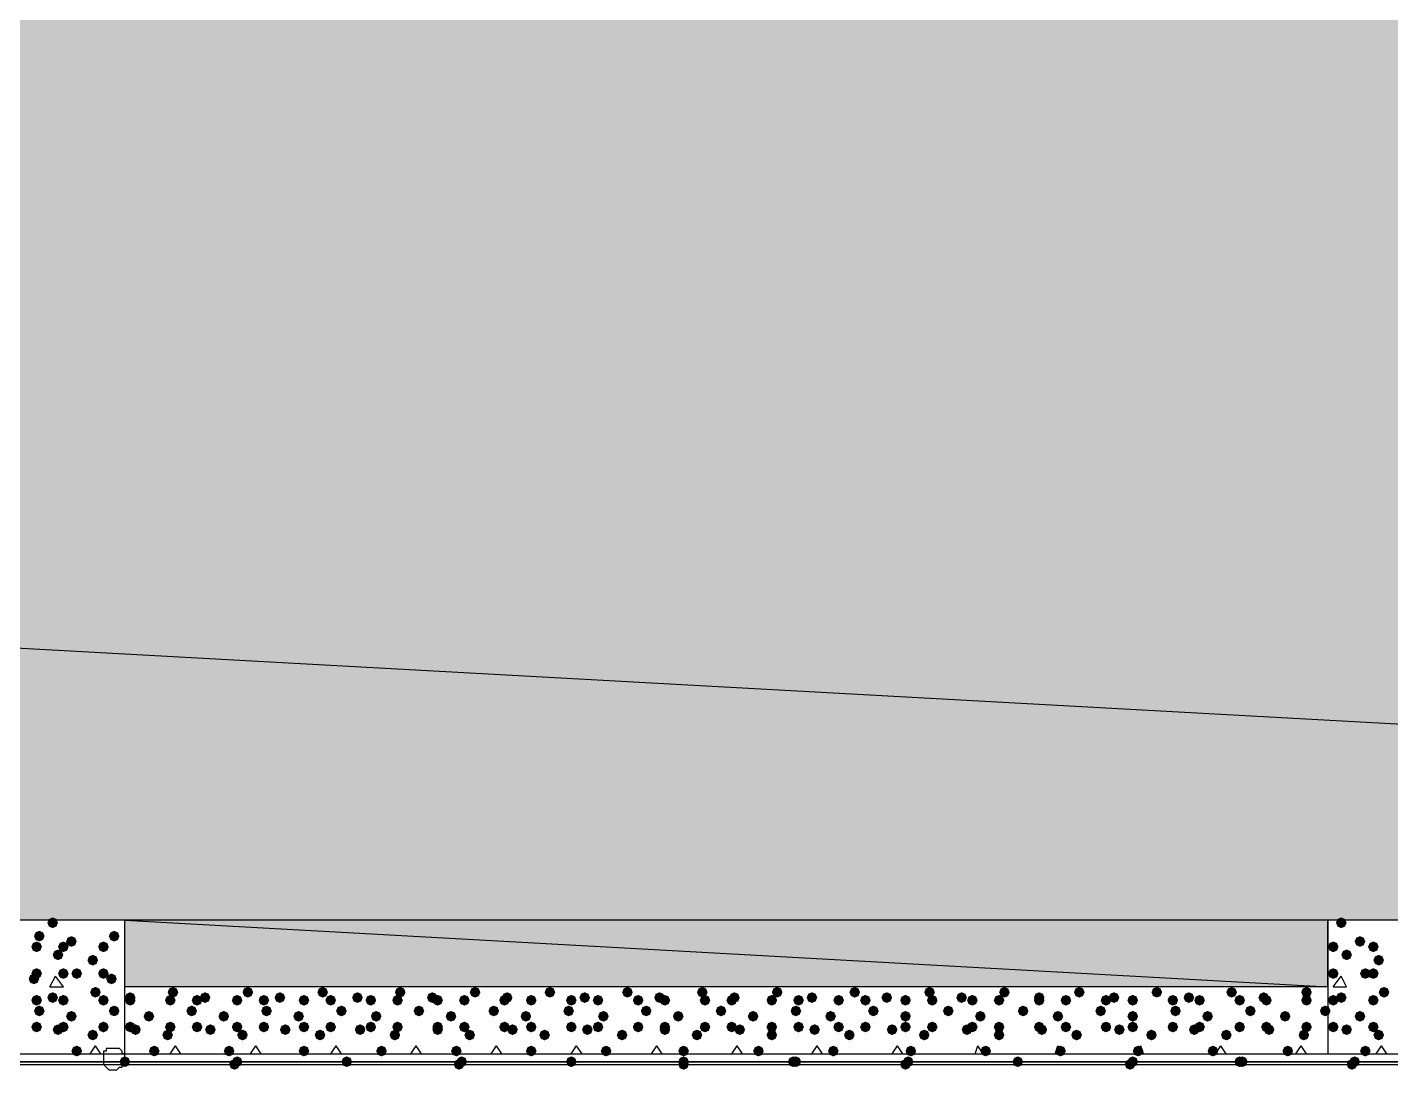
# Model space of a CAD drawing. Header units: millimetres. Extents: x 0 to 420, y 0 to 297.
# Drawn here: x 301.43 to 323.02, y 82.55 to 99.07 of the extents above; entities that cross this region are included whole.
import ezdxf

# ---------------------------------------------------------------- set-up
doc = ezdxf.new("R2010")
doc.units = ezdxf.units.MM
doc.layers.get('0').update_dxf_attribs({"linetype": 'CONTINUOUS'})

msp = doc.modelspace()

# ---------------------------------------------------------------- hatches: boundary and pattern name
at = {"true_color": 0x000008}
h = msp.add_hatch(color=0, dxfattribs=at)
h.paths.add_polyline_path([(379.603, 103.970667), (33.528, 103.970667), (379.603, 84.920667)], flags=0)
h.paths.add_polyline_path([(33.528, 103.970667), (379.603, 84.920667), (33.528, 84.920667)], flags=0)
at = {"true_color": 0x000007}
for points in [[(301.921333, 84.878333), (301.896462, 84.818537), (301.836667, 84.793667), (301.776871, 84.818537), (301.752, 84.878333), (301.776871, 84.938129), (301.836667, 84.963), (301.896462, 84.938129)], [(322.326, 84.878333), (322.301129, 84.818537), (322.241333, 84.793667), (322.181537, 84.818537), (322.156667, 84.878333), (322.181537, 84.938129), (322.241333, 84.963), (322.301129, 84.938129)], [(301.709667, 84.666667), (301.684796, 84.606871), (301.625, 84.582), (301.565204, 84.606871), (301.540333, 84.666667), (301.565204, 84.726462), (301.625, 84.751333), (301.684796, 84.726463)], [(302.217667, 84.582), (302.192796, 84.522204), (302.133, 84.497333), (302.073204, 84.522204), (302.048333, 84.582), (302.073204, 84.641796), (302.133, 84.666667), (302.192796, 84.641796)], [(302.895, 84.666667), (302.870129, 84.606871), (302.810333, 84.582), (302.750538, 84.606871), (302.725667, 84.666667), (302.750537, 84.726462), (302.810333, 84.751333), (302.870129, 84.726463)], [(322.622333, 84.582), (322.597462, 84.522204), (322.537667, 84.497333), (322.477871, 84.522204), (322.453, 84.582), (322.477871, 84.641796), (322.537667, 84.666667), (322.597462, 84.641796)], [(301.667333, 84.497333), (301.642462, 84.437537), (301.582667, 84.412667), (301.522871, 84.437537), (301.498, 84.497333), (301.522871, 84.557129), (301.582667, 84.582), (301.642462, 84.557129)], [(302.006, 84.370333), (301.981129, 84.310538), (301.921333, 84.285667), (301.861537, 84.310538), (301.836667, 84.370333), (301.861537, 84.430129), (301.921333, 84.455), (301.981129, 84.430129)], [(302.090667, 84.497333), (302.065796, 84.437537), (302.006, 84.412667), (301.946204, 84.437537), (301.921333, 84.497333), (301.946204, 84.557129), (302.006, 84.582), (302.065796, 84.557129)], [(302.725667, 84.497333), (302.700796, 84.437537), (302.641, 84.412667), (302.581204, 84.437537), (302.556333, 84.497333), (302.581204, 84.557129), (302.641, 84.582), (302.700796, 84.557129)], [(322.199, 84.497333), (322.174129, 84.437537), (322.114333, 84.412667), (322.054537, 84.437537), (322.029667, 84.497333), (322.054537, 84.557129), (322.114333, 84.582), (322.174129, 84.557129)], [(322.410667, 84.370333), (322.385796, 84.310538), (322.326, 84.285667), (322.266204, 84.310538), (322.241333, 84.370333), (322.266204, 84.430129), (322.326, 84.455), (322.385796, 84.430129)], [(322.834, 84.497333), (322.809129, 84.437537), (322.749333, 84.412667), (322.689537, 84.437537), (322.664667, 84.497333), (322.689537, 84.557129), (322.749333, 84.582), (322.809129, 84.557129)], [(302.556333, 84.285667), (302.531462, 84.225871), (302.471667, 84.201), (302.411871, 84.225871), (302.387, 84.285667), (302.411871, 84.345462), (302.471667, 84.370333), (302.531462, 84.345463)], [(322.918667, 84.285667), (322.893796, 84.225871), (322.834, 84.201), (322.774204, 84.225871), (322.749333, 84.285667), (322.774204, 84.345462), (322.834, 84.370333), (322.893796, 84.345463)], [(301.625, 83.989333), (301.600129, 83.929537), (301.540333, 83.904667), (301.480537, 83.929537), (301.455667, 83.989333), (301.480537, 84.049129), (301.540333, 84.074), (301.600129, 84.049129)], [(301.667333, 84.074), (301.642462, 84.014204), (301.582667, 83.989333), (301.522871, 84.014204), (301.498, 84.074), (301.522871, 84.133796), (301.582667, 84.158667), (301.642462, 84.133796)], [(302.090667, 84.074), (302.065796, 84.014204), (302.006, 83.989333), (301.946204, 84.014204), (301.921333, 84.074), (301.946204, 84.133796), (302.006, 84.158667), (302.065796, 84.133796)], [(302.302333, 84.074), (302.277462, 84.014204), (302.217667, 83.989333), (302.157871, 84.014204), (302.133, 84.074), (302.157871, 84.133796), (302.217667, 84.158667), (302.277462, 84.133796)], [(302.725667, 84.074), (302.700796, 84.014204), (302.641, 83.989333), (302.581204, 84.014204), (302.556333, 84.074), (302.581204, 84.133796), (302.641, 84.158667), (302.700796, 84.133796)], [(302.852667, 83.989333), (302.827796, 83.929537), (302.768, 83.904667), (302.708204, 83.929537), (302.683333, 83.989333), (302.708204, 84.049129), (302.768, 84.074), (302.827796, 84.049129)], [(322.199, 84.074), (322.174129, 84.014204), (322.114333, 83.989333), (322.054537, 84.014204), (322.029667, 84.074), (322.054537, 84.133796), (322.114333, 84.158667), (322.174129, 84.133796)], [(322.707, 84.074), (322.682129, 84.014204), (322.622333, 83.989333), (322.562538, 84.014204), (322.537667, 84.074), (322.562537, 84.133796), (322.622333, 84.158667), (322.682129, 84.133796)], [(322.834, 84.074), (322.809129, 84.014204), (322.749333, 83.989333), (322.689537, 84.014204), (322.664667, 84.074), (322.689537, 84.133796), (322.749333, 84.158667), (322.809129, 84.133796)], [(301.921333, 83.693), (301.896462, 83.633204), (301.836667, 83.608333), (301.776871, 83.633204), (301.752, 83.693), (301.776871, 83.752796), (301.836667, 83.777667), (301.896462, 83.752796)], [(302.598667, 83.777667), (302.573796, 83.717871), (302.514, 83.693), (302.454204, 83.717871), (302.429333, 83.777667), (302.454204, 83.837462), (302.514, 83.862333), (302.573796, 83.837463)], [(322.326, 83.693), (322.301129, 83.633204), (322.241333, 83.608333), (322.181537, 83.633204), (322.156667, 83.693), (322.181537, 83.752796), (322.241333, 83.777667), (322.301129, 83.752796)], [(323.003333, 83.777667), (322.978462, 83.717871), (322.918667, 83.693), (322.858871, 83.717871), (322.834, 83.777667), (322.858871, 83.837462), (322.918667, 83.862333), (322.978462, 83.837463)], [(301.667333, 83.650667), (301.642462, 83.590871), (301.582667, 83.566), (301.522871, 83.590871), (301.498, 83.650667), (301.522871, 83.710462), (301.582667, 83.735333), (301.642462, 83.710463)], [(301.709667, 83.481333), (301.684796, 83.421537), (301.625, 83.396667), (301.565204, 83.421537), (301.540333, 83.481333), (301.565204, 83.541129), (301.625, 83.566), (301.684796, 83.541129)], [(302.090667, 83.650667), (302.065796, 83.590871), (302.006, 83.566), (301.946204, 83.590871), (301.921333, 83.650667), (301.946204, 83.710462), (302.006, 83.735333), (302.065796, 83.710463)], [(302.725667, 83.650667), (302.700796, 83.590871), (302.641, 83.566), (302.581204, 83.590871), (302.556333, 83.650667), (302.581204, 83.710462), (302.641, 83.735333), (302.700796, 83.710463)], [(302.895, 83.481333), (302.870129, 83.421537), (302.810333, 83.396667), (302.750538, 83.421537), (302.725667, 83.481333), (302.750537, 83.541129), (302.810333, 83.566), (302.870129, 83.541129)], [(322.199, 83.650667), (322.174129, 83.590871), (322.114333, 83.566), (322.054537, 83.590871), (322.029667, 83.650667), (322.054537, 83.710462), (322.114333, 83.735333), (322.174129, 83.710463)], [(322.834, 83.650667), (322.809129, 83.590871), (322.749333, 83.566), (322.689537, 83.590871), (322.664667, 83.650667), (322.689537, 83.710462), (322.749333, 83.735333), (322.809129, 83.710463)], [(302.217667, 83.396667), (302.192796, 83.336871), (302.133, 83.312), (302.073204, 83.336871), (302.048333, 83.396667), (302.073204, 83.456462), (302.133, 83.481333), (302.192796, 83.456463)], [(322.622333, 83.396667), (322.597462, 83.336871), (322.537667, 83.312), (322.477871, 83.336871), (322.453, 83.396667), (322.477871, 83.456462), (322.537667, 83.481333), (322.597462, 83.456463)], [(301.667333, 83.227333), (301.642462, 83.167537), (301.582667, 83.142667), (301.522871, 83.167537), (301.498, 83.227333), (301.522871, 83.287129), (301.582667, 83.312), (301.642462, 83.287129)], [(302.006, 83.185), (301.981129, 83.125204), (301.921333, 83.100333), (301.861537, 83.125204), (301.836667, 83.185), (301.861537, 83.244796), (301.921333, 83.269667), (301.981129, 83.244796)], [(302.090667, 83.227333), (302.065796, 83.167537), (302.006, 83.142667), (301.946204, 83.167537), (301.921333, 83.227333), (301.946204, 83.287129), (302.006, 83.312), (302.065796, 83.287129)], [(302.556333, 83.100333), (302.531462, 83.040538), (302.471667, 83.015667), (302.411871, 83.040538), (302.387, 83.100333), (302.411871, 83.160129), (302.471667, 83.185), (302.531462, 83.160129)], [(302.725667, 83.227333), (302.700796, 83.167537), (302.641, 83.142667), (302.581204, 83.167537), (302.556333, 83.227333), (302.581204, 83.287129), (302.641, 83.312), (302.700796, 83.287129)], [(322.199, 83.227333), (322.174129, 83.167537), (322.114333, 83.142667), (322.054537, 83.167537), (322.029667, 83.227333), (322.054537, 83.287129), (322.114333, 83.312), (322.174129, 83.287129)], [(322.410667, 83.185), (322.385796, 83.125204), (322.326, 83.100333), (322.266204, 83.125204), (322.241333, 83.185), (322.266204, 83.244796), (322.326, 83.269667), (322.385796, 83.244796)], [(322.834, 83.227333), (322.809129, 83.167537), (322.749333, 83.142667), (322.689537, 83.167537), (322.664667, 83.227333), (322.689537, 83.287129), (322.749333, 83.312), (322.809129, 83.287129)], [(322.918667, 83.100333), (322.893796, 83.040538), (322.834, 83.015667), (322.774204, 83.040538), (322.749333, 83.100333), (322.774204, 83.160129), (322.834, 83.185), (322.893796, 83.160129)], [(302.302333, 82.846333), (302.277462, 82.786537), (302.217667, 82.761667), (302.157871, 82.786537), (302.133, 82.846333), (302.157871, 82.906129), (302.217667, 82.931), (302.277462, 82.906129)], [(322.707, 82.846333), (322.682129, 82.786537), (322.622333, 82.761667), (322.562538, 82.786537), (322.537667, 82.846333), (322.562537, 82.906129), (322.622333, 82.931), (322.682129, 82.906129)]]:
    msp.add_hatch(color=0, dxfattribs=at).paths.add_polyline_path(points, flags=0)
at = {"true_color": 0x000008}
h = msp.add_hatch(color=0, dxfattribs=at)
h.paths.add_polyline_path([(322.029667, 84.920667), (302.979667, 84.920667), (322.029667, 83.862333)], flags=0)
h.paths.add_polyline_path([(302.979667, 84.920667), (322.029667, 83.862333), (302.979667, 83.862333)], flags=0)
for points in [[(303.149, 83.693), (303.124129, 83.633204), (303.064333, 83.608333), (303.004537, 83.633204), (302.979667, 83.693), (303.004537, 83.752796), (303.064333, 83.777667), (303.124129, 83.752796)], [(303.826333, 83.777667), (303.801462, 83.717871), (303.741667, 83.693), (303.681871, 83.717871), (303.657, 83.777667), (303.681871, 83.837462), (303.741667, 83.862333), (303.801462, 83.837463)], [(304.334333, 83.693), (304.309463, 83.633204), (304.249667, 83.608333), (304.189871, 83.633204), (304.165, 83.693), (304.189871, 83.752796), (304.249667, 83.777667), (304.309462, 83.752796)], [(305.011667, 83.777667), (304.986796, 83.717871), (304.927, 83.693), (304.867204, 83.717871), (304.842333, 83.777667), (304.867204, 83.837462), (304.927, 83.862333), (304.986796, 83.837463)], [(305.519667, 83.693), (305.494796, 83.633204), (305.435, 83.608333), (305.375204, 83.633204), (305.350333, 83.693), (305.375204, 83.752796), (305.435, 83.777667), (305.494796, 83.752796)], [(306.197, 83.777667), (306.172129, 83.717871), (306.112333, 83.693), (306.052538, 83.717871), (306.027667, 83.777667), (306.052537, 83.837462), (306.112333, 83.862333), (306.172129, 83.837463)], [(306.747333, 83.693), (306.722462, 83.633204), (306.662667, 83.608333), (306.602871, 83.633204), (306.578, 83.693), (306.602871, 83.752796), (306.662667, 83.777667), (306.722462, 83.752796)], [(307.424667, 83.777667), (307.399796, 83.717871), (307.34, 83.693), (307.280204, 83.717871), (307.255333, 83.777667), (307.280204, 83.837462), (307.34, 83.862333), (307.399796, 83.837463)], [(307.932667, 83.693), (307.907796, 83.633204), (307.848, 83.608333), (307.788204, 83.633204), (307.763333, 83.693), (307.788204, 83.752796), (307.848, 83.777667), (307.907796, 83.752796)], [(308.61, 83.777667), (308.585129, 83.717871), (308.525333, 83.693), (308.465537, 83.717871), (308.440667, 83.777667), (308.465537, 83.837462), (308.525333, 83.862333), (308.585129, 83.837463)], [(309.118, 83.693), (309.093129, 83.633204), (309.033333, 83.608333), (308.973538, 83.633204), (308.948667, 83.693), (308.973537, 83.752796), (309.033333, 83.777667), (309.093129, 83.752796)], [(309.795333, 83.777667), (309.770463, 83.717871), (309.710667, 83.693), (309.650871, 83.717871), (309.626, 83.777667), (309.650871, 83.837462), (309.710667, 83.862333), (309.770462, 83.837463)], [(310.345667, 83.693), (310.320796, 83.633204), (310.261, 83.608333), (310.201204, 83.633204), (310.176333, 83.693), (310.201204, 83.752796), (310.261, 83.777667), (310.320796, 83.752796)], [(311.023, 83.777667), (310.998129, 83.717871), (310.938333, 83.693), (310.878537, 83.717871), (310.853667, 83.777667), (310.878537, 83.837462), (310.938333, 83.862333), (310.998129, 83.837463)], [(311.531, 83.693), (311.506129, 83.633204), (311.446333, 83.608333), (311.386538, 83.633204), (311.361667, 83.693), (311.386537, 83.752796), (311.446333, 83.777667), (311.506129, 83.752796)], [(312.208333, 83.777667), (312.183463, 83.717871), (312.123667, 83.693), (312.063871, 83.717871), (312.039, 83.777667), (312.063871, 83.837462), (312.123667, 83.862333), (312.183462, 83.837463)], [(312.716333, 83.693), (312.691462, 83.633204), (312.631667, 83.608333), (312.571871, 83.633204), (312.547, 83.693), (312.571871, 83.752796), (312.631667, 83.777667), (312.691462, 83.752796)], [(313.393667, 83.777667), (313.368796, 83.717871), (313.309, 83.693), (313.249204, 83.717871), (313.224333, 83.777667), (313.249204, 83.837462), (313.309, 83.862333), (313.368796, 83.837463)], [(313.944, 83.693), (313.919129, 83.633204), (313.859333, 83.608333), (313.799537, 83.633204), (313.774667, 83.693), (313.799537, 83.752796), (313.859333, 83.777667), (313.919129, 83.752796)], [(314.621333, 83.777667), (314.596462, 83.717871), (314.536667, 83.693), (314.476871, 83.717871), (314.452, 83.777667), (314.476871, 83.837462), (314.536667, 83.862333), (314.596462, 83.837463)], [(315.129333, 83.693), (315.104462, 83.633204), (315.044667, 83.608333), (314.984871, 83.633204), (314.96, 83.693), (314.984871, 83.752796), (315.044667, 83.777667), (315.104462, 83.752796)], [(315.806667, 83.777667), (315.781796, 83.717871), (315.722, 83.693), (315.662204, 83.717871), (315.637333, 83.777667), (315.662204, 83.837462), (315.722, 83.862333), (315.781796, 83.837463)], [(316.314667, 83.693), (316.289796, 83.633204), (316.23, 83.608333), (316.170204, 83.633204), (316.145333, 83.693), (316.170204, 83.752796), (316.23, 83.777667), (316.289796, 83.752796)], [(316.992, 83.777667), (316.967129, 83.717871), (316.907333, 83.693), (316.847538, 83.717871), (316.822667, 83.777667), (316.847537, 83.837462), (316.907333, 83.862333), (316.967129, 83.837463)], [(317.542333, 83.693), (317.517462, 83.633204), (317.457667, 83.608333), (317.397871, 83.633204), (317.373, 83.693), (317.397871, 83.752796), (317.457667, 83.777667), (317.517462, 83.752796)], [(318.177333, 83.777667), (318.152462, 83.717871), (318.092667, 83.693), (318.032871, 83.717871), (318.008, 83.777667), (318.032871, 83.837462), (318.092667, 83.862333), (318.152462, 83.837463)], [(318.727667, 83.693), (318.702796, 83.633204), (318.643, 83.608333), (318.583204, 83.633204), (318.558333, 83.693), (318.583204, 83.752796), (318.643, 83.777667), (318.702796, 83.752796)], [(319.405, 83.777667), (319.380129, 83.717871), (319.320333, 83.693), (319.260538, 83.717871), (319.235667, 83.777667), (319.260537, 83.837462), (319.320333, 83.862333), (319.380129, 83.837463)], [(319.913, 83.693), (319.888129, 83.633204), (319.828333, 83.608333), (319.768537, 83.633204), (319.743667, 83.693), (319.768537, 83.752796), (319.828333, 83.777667), (319.888129, 83.752796)], [(320.590333, 83.777667), (320.565462, 83.717871), (320.505667, 83.693), (320.445871, 83.717871), (320.421, 83.777667), (320.445871, 83.837462), (320.505667, 83.862333), (320.565462, 83.837463)], [(321.098333, 83.693), (321.073463, 83.633204), (321.013667, 83.608333), (320.953871, 83.633204), (320.929, 83.693), (320.953871, 83.752796), (321.013667, 83.777667), (321.073462, 83.752796)], [(321.775667, 83.777667), (321.750796, 83.717871), (321.691, 83.693), (321.631204, 83.717871), (321.606333, 83.777667), (321.631204, 83.837462), (321.691, 83.862333), (321.750796, 83.837463)], [(303.149, 83.650667), (303.124129, 83.590871), (303.064333, 83.566), (303.004537, 83.590871), (302.979667, 83.650667), (303.004537, 83.710462), (303.064333, 83.735333), (303.124129, 83.710463)], [(303.784, 83.650667), (303.759129, 83.590871), (303.699333, 83.566), (303.639537, 83.590871), (303.614667, 83.650667), (303.639537, 83.710462), (303.699333, 83.735333), (303.759129, 83.710463)], [(304.122667, 83.481333), (304.097796, 83.421537), (304.038, 83.396667), (303.978204, 83.421537), (303.953333, 83.481333), (303.978204, 83.541129), (304.038, 83.566), (304.097796, 83.541129)], [(304.207333, 83.650667), (304.182462, 83.590871), (304.122667, 83.566), (304.062871, 83.590871), (304.038, 83.650667), (304.062871, 83.710462), (304.122667, 83.735333), (304.182462, 83.710463)], [(304.842333, 83.650667), (304.817462, 83.590871), (304.757667, 83.566), (304.697871, 83.590871), (304.673, 83.650667), (304.697871, 83.710462), (304.757667, 83.735333), (304.817462, 83.710463)], [(305.265667, 83.650667), (305.240796, 83.590871), (305.181, 83.566), (305.121204, 83.590871), (305.096333, 83.650667), (305.121204, 83.710462), (305.181, 83.735333), (305.240796, 83.710463)], [(305.308, 83.481333), (305.283129, 83.421537), (305.223333, 83.396667), (305.163537, 83.421537), (305.138667, 83.481333), (305.163537, 83.541129), (305.223333, 83.566), (305.283129, 83.541129)], [(305.900667, 83.650667), (305.875796, 83.590871), (305.816, 83.566), (305.756204, 83.590871), (305.731333, 83.650667), (305.756204, 83.710462), (305.816, 83.735333), (305.875796, 83.710463)], [(306.324, 83.650667), (306.299129, 83.590871), (306.239333, 83.566), (306.179537, 83.590871), (306.154667, 83.650667), (306.179537, 83.710462), (306.239333, 83.735333), (306.299129, 83.710463)], [(306.493333, 83.481333), (306.468462, 83.421537), (306.408667, 83.396667), (306.348871, 83.421537), (306.324, 83.481333), (306.348871, 83.541129), (306.408667, 83.566), (306.468462, 83.541129)], [(306.959, 83.650667), (306.934129, 83.590871), (306.874333, 83.566), (306.814537, 83.590871), (306.789667, 83.650667), (306.814537, 83.710462), (306.874333, 83.735333), (306.934129, 83.710463)], [(307.382333, 83.650667), (307.357462, 83.590871), (307.297667, 83.566), (307.237871, 83.590871), (307.213, 83.650667), (307.237871, 83.710462), (307.297667, 83.735333), (307.357462, 83.710463)], [(307.721, 83.481333), (307.696129, 83.421537), (307.636333, 83.396667), (307.576537, 83.421537), (307.551667, 83.481333), (307.576537, 83.541129), (307.636333, 83.566), (307.696129, 83.541129)], [(308.017333, 83.650667), (307.992462, 83.590871), (307.932667, 83.566), (307.872871, 83.590871), (307.848, 83.650667), (307.872871, 83.710462), (307.932667, 83.735333), (307.992462, 83.710463)], [(308.440667, 83.650667), (308.415796, 83.590871), (308.356, 83.566), (308.296204, 83.590871), (308.271333, 83.650667), (308.296204, 83.710462), (308.356, 83.735333), (308.415796, 83.710463)], [(308.906333, 83.481333), (308.881463, 83.421537), (308.821667, 83.396667), (308.761871, 83.421537), (308.737, 83.481333), (308.761871, 83.541129), (308.821667, 83.566), (308.881462, 83.541129)], [(309.075667, 83.650667), (309.050796, 83.590871), (308.991, 83.566), (308.931204, 83.590871), (308.906333, 83.650667), (308.931204, 83.710462), (308.991, 83.735333), (309.050796, 83.710463)], [(309.499, 83.650667), (309.474129, 83.590871), (309.414333, 83.566), (309.354537, 83.590871), (309.329667, 83.650667), (309.354537, 83.710462), (309.414333, 83.735333), (309.474129, 83.710463)], [(310.091667, 83.481333), (310.066796, 83.421537), (310.007, 83.396667), (309.947204, 83.421537), (309.922333, 83.481333), (309.947204, 83.541129), (310.007, 83.566), (310.066796, 83.541129)], [(310.134, 83.650667), (310.109129, 83.590871), (310.049333, 83.566), (309.989537, 83.590871), (309.964667, 83.650667), (309.989537, 83.710462), (310.049333, 83.735333), (310.109129, 83.710463)], [(310.557333, 83.650667), (310.532462, 83.590871), (310.472667, 83.566), (310.412871, 83.590871), (310.388, 83.650667), (310.412871, 83.710462), (310.472667, 83.735333), (310.532462, 83.710463)], [(311.192333, 83.650667), (311.167462, 83.590871), (311.107667, 83.566), (311.047871, 83.590871), (311.023, 83.650667), (311.047871, 83.710462), (311.107667, 83.735333), (311.167462, 83.710463)], [(311.319333, 83.481333), (311.294462, 83.421537), (311.234667, 83.396667), (311.174871, 83.421537), (311.15, 83.481333), (311.174871, 83.541129), (311.234667, 83.566), (311.294462, 83.541129)], [(311.615667, 83.650667), (311.590796, 83.590871), (311.531, 83.566), (311.471204, 83.590871), (311.446333, 83.650667), (311.471204, 83.710462), (311.531, 83.735333), (311.590796, 83.710463)], [(312.250667, 83.650667), (312.225796, 83.590871), (312.166, 83.566), (312.106204, 83.590871), (312.081333, 83.650667), (312.106204, 83.710462), (312.166, 83.735333), (312.225796, 83.710463)], [(312.504667, 83.481333), (312.479796, 83.421537), (312.42, 83.396667), (312.360204, 83.421537), (312.335333, 83.481333), (312.360204, 83.541129), (312.42, 83.566), (312.479796, 83.541129)], [(312.674, 83.650667), (312.649129, 83.590871), (312.589333, 83.566), (312.529537, 83.590871), (312.504667, 83.650667), (312.529537, 83.710462), (312.589333, 83.735333), (312.649129, 83.710463)], [(313.309, 83.650667), (313.284129, 83.590871), (313.224333, 83.566), (313.164537, 83.590871), (313.139667, 83.650667), (313.164537, 83.710462), (313.224333, 83.735333), (313.284129, 83.710463)], [(313.69, 83.481333), (313.665129, 83.421537), (313.605333, 83.396667), (313.545538, 83.421537), (313.520667, 83.481333), (313.545537, 83.541129), (313.605333, 83.566), (313.665129, 83.541129)], [(313.732333, 83.650667), (313.707462, 83.590871), (313.647667, 83.566), (313.587871, 83.590871), (313.563, 83.650667), (313.587871, 83.710462), (313.647667, 83.735333), (313.707462, 83.710463)], [(314.367333, 83.650667), (314.342462, 83.590871), (314.282667, 83.566), (314.222871, 83.590871), (314.198, 83.650667), (314.222871, 83.710462), (314.282667, 83.735333), (314.342462, 83.710463)], [(314.790667, 83.650667), (314.765796, 83.590871), (314.706, 83.566), (314.646204, 83.590871), (314.621333, 83.650667), (314.646204, 83.710462), (314.706, 83.735333), (314.765796, 83.710463)], [(314.917667, 83.481333), (314.892796, 83.421537), (314.833, 83.396667), (314.773204, 83.421537), (314.748333, 83.481333), (314.773204, 83.541129), (314.833, 83.566), (314.892796, 83.541129)], [(315.425667, 83.650667), (315.400796, 83.590871), (315.341, 83.566), (315.281204, 83.590871), (315.256333, 83.650667), (315.281204, 83.710462), (315.341, 83.735333), (315.400796, 83.710463)], [(315.849, 83.650667), (315.824129, 83.590871), (315.764333, 83.566), (315.704538, 83.590871), (315.679667, 83.650667), (315.704537, 83.710462), (315.764333, 83.735333), (315.824129, 83.710463)], [(316.103, 83.481333), (316.078129, 83.421537), (316.018333, 83.396667), (315.958538, 83.421537), (315.933667, 83.481333), (315.958537, 83.541129), (316.018333, 83.566), (316.078129, 83.541129)], [(316.484, 83.650667), (316.459129, 83.590871), (316.399333, 83.566), (316.339538, 83.590871), (316.314667, 83.650667), (316.339537, 83.710462), (316.399333, 83.735333), (316.459129, 83.710463)], [(316.907333, 83.650667), (316.882462, 83.590871), (316.822667, 83.566), (316.762871, 83.590871), (316.738, 83.650667), (316.762871, 83.710462), (316.822667, 83.735333), (316.882462, 83.710463)], [(317.288333, 83.481333), (317.263462, 83.421537), (317.203667, 83.396667), (317.143871, 83.421537), (317.119, 83.481333), (317.143871, 83.541129), (317.203667, 83.566), (317.263462, 83.541129)], [(317.542333, 83.650667), (317.517462, 83.590871), (317.457667, 83.566), (317.397871, 83.590871), (317.373, 83.650667), (317.397871, 83.710462), (317.457667, 83.735333), (317.517462, 83.710463)], [(317.965667, 83.650667), (317.940796, 83.590871), (317.881, 83.566), (317.821204, 83.590871), (317.796333, 83.650667), (317.821204, 83.710462), (317.881, 83.735333), (317.940796, 83.710463)], [(318.516, 83.481333), (318.491129, 83.421537), (318.431333, 83.396667), (318.371537, 83.421537), (318.346667, 83.481333), (318.371537, 83.541129), (318.431333, 83.566), (318.491129, 83.541129)], [(318.600667, 83.650667), (318.575796, 83.590871), (318.516, 83.566), (318.456204, 83.590871), (318.431333, 83.650667), (318.456204, 83.710462), (318.516, 83.735333), (318.575796, 83.710463)], [(319.024, 83.650667), (318.999129, 83.590871), (318.939333, 83.566), (318.879537, 83.590871), (318.854667, 83.650667), (318.879537, 83.710462), (318.939333, 83.735333), (318.999129, 83.710463)], [(319.659, 83.650667), (319.634129, 83.590871), (319.574333, 83.566), (319.514537, 83.590871), (319.489667, 83.650667), (319.514537, 83.710462), (319.574333, 83.735333), (319.634129, 83.710463)], [(319.701333, 83.481333), (319.676462, 83.421537), (319.616667, 83.396667), (319.556871, 83.421537), (319.532, 83.481333), (319.556871, 83.541129), (319.616667, 83.566), (319.676462, 83.541129)], [(320.082333, 83.650667), (320.057462, 83.590871), (319.997667, 83.566), (319.937871, 83.590871), (319.913, 83.650667), (319.937871, 83.710462), (319.997667, 83.735333), (320.057462, 83.710463)], [(320.717333, 83.650667), (320.692462, 83.590871), (320.632667, 83.566), (320.572871, 83.590871), (320.548, 83.650667), (320.572871, 83.710462), (320.632667, 83.735333), (320.692462, 83.710463)], [(320.886667, 83.481333), (320.861796, 83.421537), (320.802, 83.396667), (320.742204, 83.421537), (320.717333, 83.481333), (320.742204, 83.541129), (320.802, 83.566), (320.861796, 83.541129)], [(321.140667, 83.650667), (321.115796, 83.590871), (321.056, 83.566), (320.996204, 83.590871), (320.971333, 83.650667), (320.996204, 83.710462), (321.056, 83.735333), (321.115796, 83.710463)], [(321.775667, 83.650667), (321.750796, 83.590871), (321.691, 83.566), (321.631204, 83.590871), (321.606333, 83.650667), (321.631204, 83.710462), (321.691, 83.735333), (321.750796, 83.710463)], [(322.072, 83.481333), (322.047129, 83.421537), (321.987333, 83.396667), (321.927538, 83.421537), (321.902667, 83.481333), (321.927537, 83.541129), (321.987333, 83.566), (322.047129, 83.541129)], [(303.445333, 83.396667), (303.420462, 83.336871), (303.360667, 83.312), (303.300871, 83.336871), (303.276, 83.396667), (303.300871, 83.456462), (303.360667, 83.481333), (303.420462, 83.456463)], [(304.630667, 83.396667), (304.605796, 83.336871), (304.546, 83.312), (304.486204, 83.336871), (304.461333, 83.396667), (304.486204, 83.456462), (304.546, 83.481333), (304.605796, 83.456463)], [(305.816, 83.396667), (305.791129, 83.336871), (305.731333, 83.312), (305.671538, 83.336871), (305.646667, 83.396667), (305.671537, 83.456462), (305.731333, 83.481333), (305.791129, 83.456463)], [(307.043667, 83.396667), (307.018796, 83.336871), (306.959, 83.312), (306.899204, 83.336871), (306.874333, 83.396667), (306.899204, 83.456462), (306.959, 83.481333), (307.018796, 83.456463)], [(308.229, 83.396667), (308.204129, 83.336871), (308.144333, 83.312), (308.084538, 83.336871), (308.059667, 83.396667), (308.084537, 83.456462), (308.144333, 83.481333), (308.204129, 83.456463)], [(309.414333, 83.396667), (309.389462, 83.336871), (309.329667, 83.312), (309.269871, 83.336871), (309.245, 83.396667), (309.269871, 83.456462), (309.329667, 83.481333), (309.389462, 83.456463)], [(310.642, 83.396667), (310.617129, 83.336871), (310.557333, 83.312), (310.497538, 83.336871), (310.472667, 83.396667), (310.497537, 83.456462), (310.557333, 83.481333), (310.617129, 83.456463)], [(311.827333, 83.396667), (311.802462, 83.336871), (311.742667, 83.312), (311.682871, 83.336871), (311.658, 83.396667), (311.682871, 83.456462), (311.742667, 83.481333), (311.802462, 83.456463)], [(313.012667, 83.396667), (312.987796, 83.336871), (312.928, 83.312), (312.868204, 83.336871), (312.843333, 83.396667), (312.868204, 83.456462), (312.928, 83.481333), (312.987796, 83.456463)], [(314.240333, 83.396667), (314.215463, 83.336871), (314.155667, 83.312), (314.095871, 83.336871), (314.071, 83.396667), (314.095871, 83.456462), (314.155667, 83.481333), (314.215462, 83.456463)], [(315.425667, 83.396667), (315.400796, 83.336871), (315.341, 83.312), (315.281204, 83.336871), (315.256333, 83.396667), (315.281204, 83.456462), (315.341, 83.481333), (315.400796, 83.456463)], [(316.611, 83.396667), (316.586129, 83.336871), (316.526333, 83.312), (316.466537, 83.336871), (316.441667, 83.396667), (316.466537, 83.456462), (316.526333, 83.481333), (316.586129, 83.456463)], [(317.838667, 83.396667), (317.813796, 83.336871), (317.754, 83.312), (317.694204, 83.336871), (317.669333, 83.396667), (317.694204, 83.456462), (317.754, 83.481333), (317.813796, 83.456463)], [(319.024, 83.396667), (318.999129, 83.336871), (318.939333, 83.312), (318.879537, 83.336871), (318.854667, 83.396667), (318.879537, 83.456462), (318.939333, 83.481333), (318.999129, 83.456463)], [(320.209333, 83.396667), (320.184463, 83.336871), (320.124667, 83.312), (320.064871, 83.336871), (320.04, 83.396667), (320.064871, 83.456462), (320.124667, 83.481333), (320.184462, 83.456463)], [(321.437, 83.396667), (321.412129, 83.336871), (321.352333, 83.312), (321.292537, 83.336871), (321.267667, 83.396667), (321.292537, 83.456462), (321.352333, 83.481333), (321.412129, 83.456463)], [(303.149, 83.227333), (303.124129, 83.167537), (303.064333, 83.142667), (303.004537, 83.167537), (302.979667, 83.227333), (303.004537, 83.287129), (303.064333, 83.312), (303.124129, 83.287129)], [(303.233667, 83.185), (303.208796, 83.125204), (303.149, 83.100333), (303.089204, 83.125204), (303.064333, 83.185), (303.089204, 83.244796), (303.149, 83.269667), (303.208796, 83.244796)], [(303.741667, 83.100333), (303.716796, 83.040538), (303.657, 83.015667), (303.597204, 83.040538), (303.572333, 83.100333), (303.597204, 83.160129), (303.657, 83.185), (303.716796, 83.160129)], [(303.784, 83.227333), (303.759129, 83.167537), (303.699333, 83.142667), (303.639537, 83.167537), (303.614667, 83.227333), (303.639537, 83.287129), (303.699333, 83.312), (303.759129, 83.287129)], [(304.207333, 83.227333), (304.182462, 83.167537), (304.122667, 83.142667), (304.062871, 83.167537), (304.038, 83.227333), (304.062871, 83.287129), (304.122667, 83.312), (304.182462, 83.287129)], [(304.419, 83.185), (304.394129, 83.125204), (304.334333, 83.100333), (304.274537, 83.125204), (304.249667, 83.185), (304.274537, 83.244796), (304.334333, 83.269667), (304.394129, 83.244796)], [(304.842333, 83.227333), (304.817462, 83.167537), (304.757667, 83.142667), (304.697871, 83.167537), (304.673, 83.227333), (304.697871, 83.287129), (304.757667, 83.312), (304.817462, 83.287129)], [(304.927, 83.100333), (304.902129, 83.040538), (304.842333, 83.015667), (304.782537, 83.040538), (304.757667, 83.100333), (304.782537, 83.160129), (304.842333, 83.185), (304.902129, 83.160129)], [(305.265667, 83.227333), (305.240796, 83.167537), (305.181, 83.142667), (305.121204, 83.167537), (305.096333, 83.227333), (305.121204, 83.287129), (305.181, 83.312), (305.240796, 83.287129)], [(305.604333, 83.185), (305.579462, 83.125204), (305.519667, 83.100333), (305.459871, 83.125204), (305.435, 83.185), (305.459871, 83.244796), (305.519667, 83.269667), (305.579462, 83.244796)], [(305.900667, 83.227333), (305.875796, 83.167537), (305.816, 83.142667), (305.756204, 83.167537), (305.731333, 83.227333), (305.756204, 83.287129), (305.816, 83.312), (305.875796, 83.287129)], [(306.154667, 83.100333), (306.129796, 83.040538), (306.07, 83.015667), (306.010204, 83.040538), (305.985333, 83.100333), (306.010204, 83.160129), (306.07, 83.185), (306.129796, 83.160129)], [(306.324, 83.227333), (306.299129, 83.167537), (306.239333, 83.142667), (306.179537, 83.167537), (306.154667, 83.227333), (306.179537, 83.287129), (306.239333, 83.312), (306.299129, 83.287129)], [(306.789667, 83.185), (306.764796, 83.125204), (306.705, 83.100333), (306.645204, 83.125204), (306.620333, 83.185), (306.645204, 83.244796), (306.705, 83.269667), (306.764796, 83.244796)], [(306.959, 83.227333), (306.934129, 83.167537), (306.874333, 83.142667), (306.814537, 83.167537), (306.789667, 83.227333), (306.814537, 83.287129), (306.874333, 83.312), (306.934129, 83.287129)], [(307.34, 83.100333), (307.315129, 83.040538), (307.255333, 83.015667), (307.195538, 83.040538), (307.170667, 83.100333), (307.195537, 83.160129), (307.255333, 83.185), (307.315129, 83.160129)], [(307.382333, 83.227333), (307.357462, 83.167537), (307.297667, 83.142667), (307.237871, 83.167537), (307.213, 83.227333), (307.237871, 83.287129), (307.297667, 83.312), (307.357462, 83.287129)], [(308.017333, 83.227333), (307.992462, 83.167537), (307.932667, 83.142667), (307.872871, 83.167537), (307.848, 83.227333), (307.872871, 83.287129), (307.932667, 83.312), (307.992462, 83.287129)], [(308.017333, 83.185), (307.992462, 83.125204), (307.932667, 83.100333), (307.872871, 83.125204), (307.848, 83.185), (307.872871, 83.244796), (307.932667, 83.269667), (307.992462, 83.244796)], [(308.440667, 83.227333), (308.415796, 83.167537), (308.356, 83.142667), (308.296204, 83.167537), (308.271333, 83.227333), (308.296204, 83.287129), (308.356, 83.312), (308.415796, 83.287129)], [(308.525333, 83.100333), (308.500463, 83.040538), (308.440667, 83.015667), (308.380871, 83.040538), (308.356, 83.100333), (308.380871, 83.160129), (308.440667, 83.185), (308.500462, 83.160129)], [(309.075667, 83.227333), (309.050796, 83.167537), (308.991, 83.142667), (308.931204, 83.167537), (308.906333, 83.227333), (308.931204, 83.287129), (308.991, 83.312), (309.050796, 83.287129)], [(309.202667, 83.185), (309.177796, 83.125204), (309.118, 83.100333), (309.058204, 83.125204), (309.033333, 83.185), (309.058204, 83.244796), (309.118, 83.269667), (309.177796, 83.244796)], [(309.499, 83.227333), (309.474129, 83.167537), (309.414333, 83.142667), (309.354537, 83.167537), (309.329667, 83.227333), (309.354537, 83.287129), (309.414333, 83.312), (309.474129, 83.287129)], [(309.710667, 83.100333), (309.685796, 83.040538), (309.626, 83.015667), (309.566204, 83.040538), (309.541333, 83.100333), (309.566204, 83.160129), (309.626, 83.185), (309.685796, 83.160129)], [(310.134, 83.227333), (310.109129, 83.167537), (310.049333, 83.142667), (309.989537, 83.167537), (309.964667, 83.227333), (309.989537, 83.287129), (310.049333, 83.312), (310.109129, 83.287129)], [(310.388, 83.185), (310.363129, 83.125204), (310.303333, 83.100333), (310.243538, 83.125204), (310.218667, 83.185), (310.243537, 83.244796), (310.303333, 83.269667), (310.363129, 83.244796)], [(310.557333, 83.227333), (310.532462, 83.167537), (310.472667, 83.142667), (310.412871, 83.167537), (310.388, 83.227333), (310.412871, 83.287129), (310.472667, 83.312), (310.532462, 83.287129)], [(310.938333, 83.100333), (310.913462, 83.040538), (310.853667, 83.015667), (310.793871, 83.040538), (310.769, 83.100333), (310.793871, 83.160129), (310.853667, 83.185), (310.913462, 83.160129)], [(311.192333, 83.227333), (311.167462, 83.167537), (311.107667, 83.142667), (311.047871, 83.167537), (311.023, 83.227333), (311.047871, 83.287129), (311.107667, 83.312), (311.167462, 83.287129)], [(311.615667, 83.227333), (311.590796, 83.167537), (311.531, 83.142667), (311.471204, 83.167537), (311.446333, 83.227333), (311.471204, 83.287129), (311.531, 83.312), (311.590796, 83.287129)], [(311.615667, 83.185), (311.590796, 83.125204), (311.531, 83.100333), (311.471204, 83.125204), (311.446333, 83.185), (311.471204, 83.244796), (311.531, 83.269667), (311.590796, 83.244796)], [(312.123667, 83.100333), (312.098796, 83.040538), (312.039, 83.015667), (311.979204, 83.040538), (311.954333, 83.100333), (311.979204, 83.160129), (312.039, 83.185), (312.098796, 83.160129)], [(312.250667, 83.227333), (312.225796, 83.167537), (312.166, 83.142667), (312.106204, 83.167537), (312.081333, 83.227333), (312.106204, 83.287129), (312.166, 83.312), (312.225796, 83.287129)], [(312.674, 83.227333), (312.649129, 83.167537), (312.589333, 83.142667), (312.529537, 83.167537), (312.504667, 83.227333), (312.529537, 83.287129), (312.589333, 83.312), (312.649129, 83.287129)], [(312.801, 83.185), (312.776129, 83.125204), (312.716333, 83.100333), (312.656538, 83.125204), (312.631667, 83.185), (312.656537, 83.244796), (312.716333, 83.269667), (312.776129, 83.244796)], [(313.309, 83.227333), (313.284129, 83.167537), (313.224333, 83.142667), (313.164537, 83.167537), (313.139667, 83.227333), (313.164537, 83.287129), (313.224333, 83.312), (313.284129, 83.287129)], [(313.309, 83.100333), (313.284129, 83.040538), (313.224333, 83.015667), (313.164537, 83.040538), (313.139667, 83.100333), (313.164537, 83.160129), (313.224333, 83.185), (313.284129, 83.160129)], [(313.732333, 83.227333), (313.707462, 83.167537), (313.647667, 83.142667), (313.587871, 83.167537), (313.563, 83.227333), (313.587871, 83.287129), (313.647667, 83.312), (313.707462, 83.287129)], [(313.986333, 83.185), (313.961462, 83.125204), (313.901667, 83.100333), (313.841871, 83.125204), (313.817, 83.185), (313.841871, 83.244796), (313.901667, 83.269667), (313.961462, 83.244796)], [(314.367333, 83.227333), (314.342462, 83.167537), (314.282667, 83.142667), (314.222871, 83.167537), (314.198, 83.227333), (314.222871, 83.287129), (314.282667, 83.312), (314.342462, 83.287129)], [(314.536667, 83.100333), (314.511796, 83.040538), (314.452, 83.015667), (314.392204, 83.040538), (314.367333, 83.100333), (314.392204, 83.160129), (314.452, 83.185), (314.511796, 83.160129)], [(314.790667, 83.227333), (314.765796, 83.167537), (314.706, 83.142667), (314.646204, 83.167537), (314.621333, 83.227333), (314.646204, 83.287129), (314.706, 83.312), (314.765796, 83.287129)], [(315.214, 83.185), (315.189129, 83.125204), (315.129333, 83.100333), (315.069537, 83.125204), (315.044667, 83.185), (315.069537, 83.244796), (315.129333, 83.269667), (315.189129, 83.244796)], [(315.425667, 83.227333), (315.400796, 83.167537), (315.341, 83.142667), (315.281204, 83.167537), (315.256333, 83.227333), (315.281204, 83.287129), (315.341, 83.312), (315.400796, 83.287129)], [(315.722, 83.100333), (315.697129, 83.040538), (315.637333, 83.015667), (315.577538, 83.040538), (315.552667, 83.100333), (315.577537, 83.160129), (315.637333, 83.185), (315.697129, 83.160129)], [(315.849, 83.227333), (315.824129, 83.167537), (315.764333, 83.142667), (315.704538, 83.167537), (315.679667, 83.227333), (315.704537, 83.287129), (315.764333, 83.312), (315.824129, 83.287129)], [(316.399333, 83.185), (316.374462, 83.125204), (316.314667, 83.100333), (316.254871, 83.125204), (316.23, 83.185), (316.254871, 83.244796), (316.314667, 83.269667), (316.374462, 83.244796)], [(316.484, 83.227333), (316.459129, 83.167537), (316.399333, 83.142667), (316.339538, 83.167537), (316.314667, 83.227333), (316.339537, 83.287129), (316.399333, 83.312), (316.459129, 83.287129)], [(316.907333, 83.227333), (316.882462, 83.167537), (316.822667, 83.142667), (316.762871, 83.167537), (316.738, 83.227333), (316.762871, 83.287129), (316.822667, 83.312), (316.882462, 83.287129)], [(316.907333, 83.100333), (316.882462, 83.040538), (316.822667, 83.015667), (316.762871, 83.040538), (316.738, 83.100333), (316.762871, 83.160129), (316.822667, 83.185), (316.882462, 83.160129)], [(317.542333, 83.227333), (317.517462, 83.167537), (317.457667, 83.142667), (317.397871, 83.167537), (317.373, 83.227333), (317.397871, 83.287129), (317.457667, 83.312), (317.517462, 83.287129)], [(317.584667, 83.185), (317.559796, 83.125204), (317.5, 83.100333), (317.440204, 83.125204), (317.415333, 83.185), (317.440204, 83.244796), (317.5, 83.269667), (317.559796, 83.244796)], [(317.965667, 83.227333), (317.940796, 83.167537), (317.881, 83.142667), (317.821204, 83.167537), (317.796333, 83.227333), (317.821204, 83.287129), (317.881, 83.312), (317.940796, 83.287129)], [(318.135, 83.100333), (318.110129, 83.040538), (318.050333, 83.015667), (317.990538, 83.040538), (317.965667, 83.100333), (317.990537, 83.160129), (318.050333, 83.185), (318.110129, 83.160129)], [(318.600667, 83.227333), (318.575796, 83.167537), (318.516, 83.142667), (318.456204, 83.167537), (318.431333, 83.227333), (318.456204, 83.287129), (318.516, 83.312), (318.575796, 83.287129)], [(318.812333, 83.185), (318.787462, 83.125204), (318.727667, 83.100333), (318.667871, 83.125204), (318.643, 83.185), (318.667871, 83.244796), (318.727667, 83.269667), (318.787462, 83.244796)], [(319.024, 83.227333), (318.999129, 83.167537), (318.939333, 83.142667), (318.879537, 83.167537), (318.854667, 83.227333), (318.879537, 83.287129), (318.939333, 83.312), (318.999129, 83.287129)], [(319.320333, 83.100333), (319.295462, 83.040538), (319.235667, 83.015667), (319.175871, 83.040538), (319.151, 83.100333), (319.175871, 83.160129), (319.235667, 83.185), (319.295462, 83.160129)], [(319.659, 83.227333), (319.634129, 83.167537), (319.574333, 83.142667), (319.514537, 83.167537), (319.489667, 83.227333), (319.514537, 83.287129), (319.574333, 83.312), (319.634129, 83.287129)], [(319.997667, 83.185), (319.972796, 83.125204), (319.913, 83.100333), (319.853204, 83.125204), (319.828333, 83.185), (319.853204, 83.244796), (319.913, 83.269667), (319.972796, 83.244796)], [(320.082333, 83.227333), (320.057462, 83.167537), (319.997667, 83.142667), (319.937871, 83.167537), (319.913, 83.227333), (319.937871, 83.287129), (319.997667, 83.312), (320.057462, 83.287129)], [(320.505667, 83.100333), (320.480796, 83.040538), (320.421, 83.015667), (320.361204, 83.040538), (320.336333, 83.100333), (320.361204, 83.160129), (320.421, 83.185), (320.480796, 83.160129)], [(320.717333, 83.227333), (320.692462, 83.167537), (320.632667, 83.142667), (320.572871, 83.167537), (320.548, 83.227333), (320.572871, 83.287129), (320.632667, 83.312), (320.692462, 83.287129)], [(321.140667, 83.227333), (321.115796, 83.167537), (321.056, 83.142667), (320.996204, 83.167537), (320.971333, 83.227333), (320.996204, 83.287129), (321.056, 83.312), (321.115796, 83.287129)], [(321.183, 83.185), (321.158129, 83.125204), (321.098333, 83.100333), (321.038537, 83.125204), (321.013667, 83.185), (321.038537, 83.244796), (321.098333, 83.269667), (321.158129, 83.244796)], [(321.733333, 83.100333), (321.708463, 83.040538), (321.648667, 83.015667), (321.588871, 83.040538), (321.564, 83.100333), (321.588871, 83.160129), (321.648667, 83.185), (321.708462, 83.160129)], [(321.775667, 83.227333), (321.750796, 83.167537), (321.691, 83.142667), (321.631204, 83.167537), (321.606333, 83.227333), (321.631204, 83.287129), (321.691, 83.312), (321.750796, 83.287129)], [(303.53, 82.846333), (303.505129, 82.786537), (303.445333, 82.761667), (303.385538, 82.786537), (303.360667, 82.846333), (303.385537, 82.906129), (303.445333, 82.931), (303.505129, 82.906129)], [(304.715333, 82.846333), (304.690462, 82.786537), (304.630667, 82.761667), (304.570871, 82.786537), (304.546, 82.846333), (304.570871, 82.906129), (304.630667, 82.931), (304.690462, 82.906129)], [(305.900667, 82.846333), (305.875796, 82.786537), (305.816, 82.761667), (305.756204, 82.786537), (305.731333, 82.846333), (305.756204, 82.906129), (305.816, 82.931), (305.875796, 82.906129)], [(307.128333, 82.846333), (307.103462, 82.786537), (307.043667, 82.761667), (306.983871, 82.786537), (306.959, 82.846333), (306.983871, 82.906129), (307.043667, 82.931), (307.103462, 82.906129)], [(308.313667, 82.846333), (308.288796, 82.786537), (308.229, 82.761667), (308.169204, 82.786537), (308.144333, 82.846333), (308.169204, 82.906129), (308.229, 82.931), (308.288796, 82.906129)], [(309.499, 82.846333), (309.474129, 82.786537), (309.414333, 82.761667), (309.354537, 82.786537), (309.329667, 82.846333), (309.354537, 82.906129), (309.414333, 82.931), (309.474129, 82.906129)], [(310.684333, 82.846333), (310.659462, 82.786537), (310.599667, 82.761667), (310.539871, 82.786537), (310.515, 82.846333), (310.539871, 82.906129), (310.599667, 82.931), (310.659462, 82.906129)], [(311.912, 82.846333), (311.887129, 82.786537), (311.827333, 82.761667), (311.767538, 82.786537), (311.742667, 82.846333), (311.767537, 82.906129), (311.827333, 82.931), (311.887129, 82.906129)], [(313.097333, 82.846333), (313.072462, 82.786537), (313.012667, 82.761667), (312.952871, 82.786537), (312.928, 82.846333), (312.952871, 82.906129), (313.012667, 82.931), (313.072462, 82.906129)], [(314.282667, 82.846333), (314.257796, 82.786537), (314.198, 82.761667), (314.138204, 82.786537), (314.113333, 82.846333), (314.138204, 82.906129), (314.198, 82.931), (314.257796, 82.906129)], [(315.510333, 82.846333), (315.485463, 82.786537), (315.425667, 82.761667), (315.365871, 82.786537), (315.341, 82.846333), (315.365871, 82.906129), (315.425667, 82.931), (315.485462, 82.906129)], [(316.695667, 82.846333), (316.670796, 82.786537), (316.611, 82.761667), (316.551204, 82.786537), (316.526333, 82.846333), (316.551204, 82.906129), (316.611, 82.931), (316.670796, 82.906129)], [(317.881, 82.846333), (317.856129, 82.786537), (317.796333, 82.761667), (317.736537, 82.786537), (317.711667, 82.846333), (317.736537, 82.906129), (317.796333, 82.931), (317.856129, 82.906129)], [(319.108667, 82.846333), (319.083796, 82.786537), (319.024, 82.761667), (318.964204, 82.786537), (318.939333, 82.846333), (318.964204, 82.906129), (319.024, 82.931), (319.083796, 82.906129)], [(320.294, 82.846333), (320.269129, 82.786537), (320.209333, 82.761667), (320.149537, 82.786537), (320.124667, 82.846333), (320.149537, 82.906129), (320.209333, 82.931), (320.269129, 82.906129)], [(321.479333, 82.846333), (321.454462, 82.786537), (321.394667, 82.761667), (321.334871, 82.786537), (321.31, 82.846333), (321.334871, 82.906129), (321.394667, 82.931), (321.454462, 82.906129)]]:
    msp.add_hatch(color=0, dxfattribs=at).paths.add_polyline_path(points, flags=0)
at = {"true_color": 0x0000fe}
for points in [[(303.064333, 82.677), (303.039462, 82.617204), (302.979667, 82.592333), (302.919871, 82.617204), (302.895, 82.677), (302.919871, 82.736796), (302.979667, 82.761667), (303.039462, 82.736796)], [(303.064333, 82.677), (303.039462, 82.617204), (302.979667, 82.592333), (302.919871, 82.617204), (302.895, 82.677), (302.919871, 82.736796), (302.979667, 82.761667), (303.039462, 82.736796)], [(304.8, 82.634667), (304.775129, 82.574871), (304.715333, 82.55), (304.655538, 82.574871), (304.630667, 82.634667), (304.655537, 82.694462), (304.715333, 82.719333), (304.775129, 82.694463)], [(304.842333, 82.677), (304.817462, 82.617204), (304.757667, 82.592333), (304.697871, 82.617204), (304.673, 82.677), (304.697871, 82.736796), (304.757667, 82.761667), (304.817462, 82.736796)], [(306.578, 82.677), (306.553129, 82.617204), (306.493333, 82.592333), (306.433538, 82.617204), (306.408667, 82.677), (306.433537, 82.736796), (306.493333, 82.761667), (306.553129, 82.736796)], [(306.578, 82.677), (306.553129, 82.617204), (306.493333, 82.592333), (306.433538, 82.617204), (306.408667, 82.677), (306.433537, 82.736796), (306.493333, 82.761667), (306.553129, 82.736796)], [(308.356, 82.634667), (308.331129, 82.574871), (308.271333, 82.55), (308.211537, 82.574871), (308.186667, 82.634667), (308.211537, 82.694462), (308.271333, 82.719333), (308.331129, 82.694463)], [(308.398333, 82.677), (308.373462, 82.617204), (308.313667, 82.592333), (308.253871, 82.617204), (308.229, 82.677), (308.253871, 82.736796), (308.313667, 82.761667), (308.373462, 82.736796)], [(310.134, 82.677), (310.109129, 82.617204), (310.049333, 82.592333), (309.989537, 82.617204), (309.964667, 82.677), (309.989537, 82.736796), (310.049333, 82.761667), (310.109129, 82.736796)], [(310.134, 82.677), (310.109129, 82.617204), (310.049333, 82.592333), (309.989537, 82.617204), (309.964667, 82.677), (309.989537, 82.736796), (310.049333, 82.761667), (310.109129, 82.736796)], [(311.912, 82.677), (311.887129, 82.617204), (311.827333, 82.592333), (311.767538, 82.617204), (311.742667, 82.677), (311.767537, 82.736796), (311.827333, 82.761667), (311.887129, 82.736796)], [(311.912, 82.634667), (311.887129, 82.574871), (311.827333, 82.55), (311.767538, 82.574871), (311.742667, 82.634667), (311.767537, 82.694462), (311.827333, 82.719333), (311.887129, 82.694463)], [(313.647667, 82.677), (313.622796, 82.617204), (313.563, 82.592333), (313.503204, 82.617204), (313.478333, 82.677), (313.503204, 82.736796), (313.563, 82.761667), (313.622796, 82.736796)], [(313.69, 82.677), (313.665129, 82.617204), (313.605333, 82.592333), (313.545538, 82.617204), (313.520667, 82.677), (313.545537, 82.736796), (313.605333, 82.761667), (313.665129, 82.736796)], [(315.425667, 82.634667), (315.400796, 82.574871), (315.341, 82.55), (315.281204, 82.574871), (315.256333, 82.634667), (315.281204, 82.694462), (315.341, 82.719333), (315.400796, 82.694463)], [(315.468, 82.677), (315.443129, 82.617204), (315.383333, 82.592333), (315.323538, 82.617204), (315.298667, 82.677), (315.323537, 82.736796), (315.383333, 82.761667), (315.443129, 82.736796)], [(317.203667, 82.677), (317.178796, 82.617204), (317.119, 82.592333), (317.059204, 82.617204), (317.034333, 82.677), (317.059204, 82.736796), (317.119, 82.761667), (317.178796, 82.736796)], [(317.203667, 82.677), (317.178796, 82.617204), (317.119, 82.592333), (317.059204, 82.617204), (317.034333, 82.677), (317.059204, 82.736796), (317.119, 82.761667), (317.178796, 82.736796)], [(318.981667, 82.634667), (318.956796, 82.574871), (318.897, 82.55), (318.837204, 82.574871), (318.812333, 82.634667), (318.837204, 82.694462), (318.897, 82.719333), (318.956796, 82.694463)], [(319.024, 82.677), (318.999129, 82.617204), (318.939333, 82.592333), (318.879537, 82.617204), (318.854667, 82.677), (318.879537, 82.736796), (318.939333, 82.761667), (318.999129, 82.736796)], [(320.717333, 82.677), (320.692462, 82.617204), (320.632667, 82.592333), (320.572871, 82.617204), (320.548, 82.677), (320.572871, 82.736796), (320.632667, 82.761667), (320.692462, 82.736796)], [(320.759667, 82.677), (320.734796, 82.617204), (320.675, 82.592333), (320.615204, 82.617204), (320.590333, 82.677), (320.615204, 82.736796), (320.675, 82.761667), (320.734796, 82.736796)], [(322.495333, 82.634667), (322.470463, 82.574871), (322.410667, 82.55), (322.350871, 82.574871), (322.326, 82.634667), (322.350871, 82.694462), (322.410667, 82.719333), (322.470462, 82.694463)], [(322.537667, 82.677), (322.512796, 82.617204), (322.453, 82.592333), (322.393204, 82.617204), (322.368333, 82.677), (322.393204, 82.736796), (322.453, 82.761667), (322.512796, 82.736796)]]:
    msp.add_hatch(color=0, dxfattribs=at).paths.add_polyline_path(points, flags=0)

# ---------------------------------------------------------------- linework, layer by layer
at = {"color": 0, "true_color": 0x000008}
for points in [[(379.603, 103.970667), (33.528, 103.970667), (379.603, 84.920667)], [(33.528, 103.970667), (379.603, 84.920667), (33.528, 84.920667)], [(322.029667, 84.920667), (302.979667, 84.920667), (322.029667, 83.862333)], [(302.979667, 84.920667), (322.029667, 83.862333), (302.979667, 83.862333)]]:
    msp.add_lwpolyline(points, close=True, dxfattribs=at)
at = {"color": 0, "true_color": 0x000007}
for points in [[(300.863, 84.920667), (300.863, 82.804), (302.979667, 82.804), (302.979667, 84.920667)], [(322.029667, 84.920667), (322.029667, 82.804), (324.146333, 82.804), (324.146333, 84.920667)], [(302.979667, 82.719333), (302.979667, 82.761667), (302.979667, 82.804), (302.937333, 82.804), (302.937333, 82.846333), (302.895, 82.888667), (302.852667, 82.888667), (302.810333, 82.888667), (302.768, 82.888667), (302.725667, 82.888667), (302.683333, 82.888667), (302.683333, 82.846333), (302.641, 82.846333), (302.641, 82.804), (302.641, 82.761667), (302.641, 82.719333), (302.641, 82.677), (302.641, 82.634667), (302.683333, 82.592333), (302.725667, 82.55), (302.768, 82.55), (302.810333, 82.55), (302.852667, 82.55), (302.895, 82.592333), (302.937333, 82.592333), (302.937333, 82.634667), (302.979667, 82.677)], [(32.342667, 82.677), (380.788333, 82.677)], [(380.788333, 82.677), (32.342667, 82.677)]]:
    msp.add_lwpolyline(points, close=True, dxfattribs=at)
for points in [[(301.794333, 83.862333), (301.879, 84.031667)], [(302.006, 83.862333), (301.879, 84.031667)], [(322.114333, 83.862333), (322.241333, 84.031667)], [(322.326, 83.862333), (322.241333, 84.031667)], [(301.794333, 83.862333), (302.006, 83.862333)], [(322.029667, 83.862333), (302.979667, 83.862333)], [(322.114333, 83.862333), (322.326, 83.862333)], [(302.429333, 82.804), (302.514, 82.931)], [(302.598667, 82.804), (302.514, 82.931)], [(322.791667, 82.804), (322.876333, 82.931)], [(322.961, 82.804), (322.876333, 82.931)], [(302.979667, 82.804), (322.029667, 82.804)], [(32.300333, 82.677), (380.788333, 82.677), (32.300333, 82.634667), (380.788333, 82.634667)], [(380.788333, 82.677), (32.342667, 82.677), (32.300333, 82.677)], [(32.300333, 82.634667), (380.830667, 82.634667), (380.830667, 82.677)], [(32.342667, 82.677), (380.788333, 82.677), (32.342667, 82.677), (380.788333, 82.677)], [(380.788333, 82.677), (32.342667, 82.677)], [(380.788333, 82.677), (32.342667, 82.677)]]:
    msp.add_lwpolyline(points, dxfattribs=at)
at = {"color": 0, "true_color": 0x000008}
for points in [[(303.699333, 82.804), (303.784, 82.931)], [(303.868667, 82.804), (303.784, 82.931)], [(304.969333, 82.804), (305.054, 82.931)], [(305.138667, 82.804), (305.054, 82.931)], [(306.239333, 82.804), (306.324, 82.931)], [(306.408667, 82.804), (306.324, 82.931)], [(307.509333, 82.804), (307.594, 82.931)], [(307.678667, 82.804), (307.594, 82.931)], [(308.779333, 82.804), (308.864, 82.931)], [(308.948667, 82.804), (308.864, 82.931)], [(310.049333, 82.804), (310.134, 82.931)], [(310.218667, 82.804), (310.134, 82.931)], [(311.319333, 82.804), (311.404, 82.931)], [(311.488667, 82.804), (311.404, 82.931)], [(312.589333, 82.804), (312.674, 82.931)], [(312.758667, 82.804), (312.674, 82.931)], [(313.859333, 82.804), (313.944, 82.931)], [(314.028667, 82.804), (313.944, 82.931)], [(315.129333, 82.804), (315.214, 82.931)], [(315.298667, 82.804), (315.214, 82.931)], [(316.441667, 82.804), (316.484, 82.931)], [(316.568667, 82.804), (316.484, 82.931)], [(317.711667, 82.804), (317.754, 82.931)], [(317.838667, 82.804), (317.754, 82.931)], [(318.981667, 82.804), (319.066333, 82.931)], [(319.108667, 82.804), (319.066333, 82.931)], [(320.251667, 82.804), (320.336333, 82.931)], [(320.421, 82.804), (320.336333, 82.931)], [(321.521667, 82.804), (321.606333, 82.931)], [(321.691, 82.804), (321.606333, 82.931)]]:
    msp.add_lwpolyline(points, dxfattribs=at)

doc.saveas('drawing.dxf')
